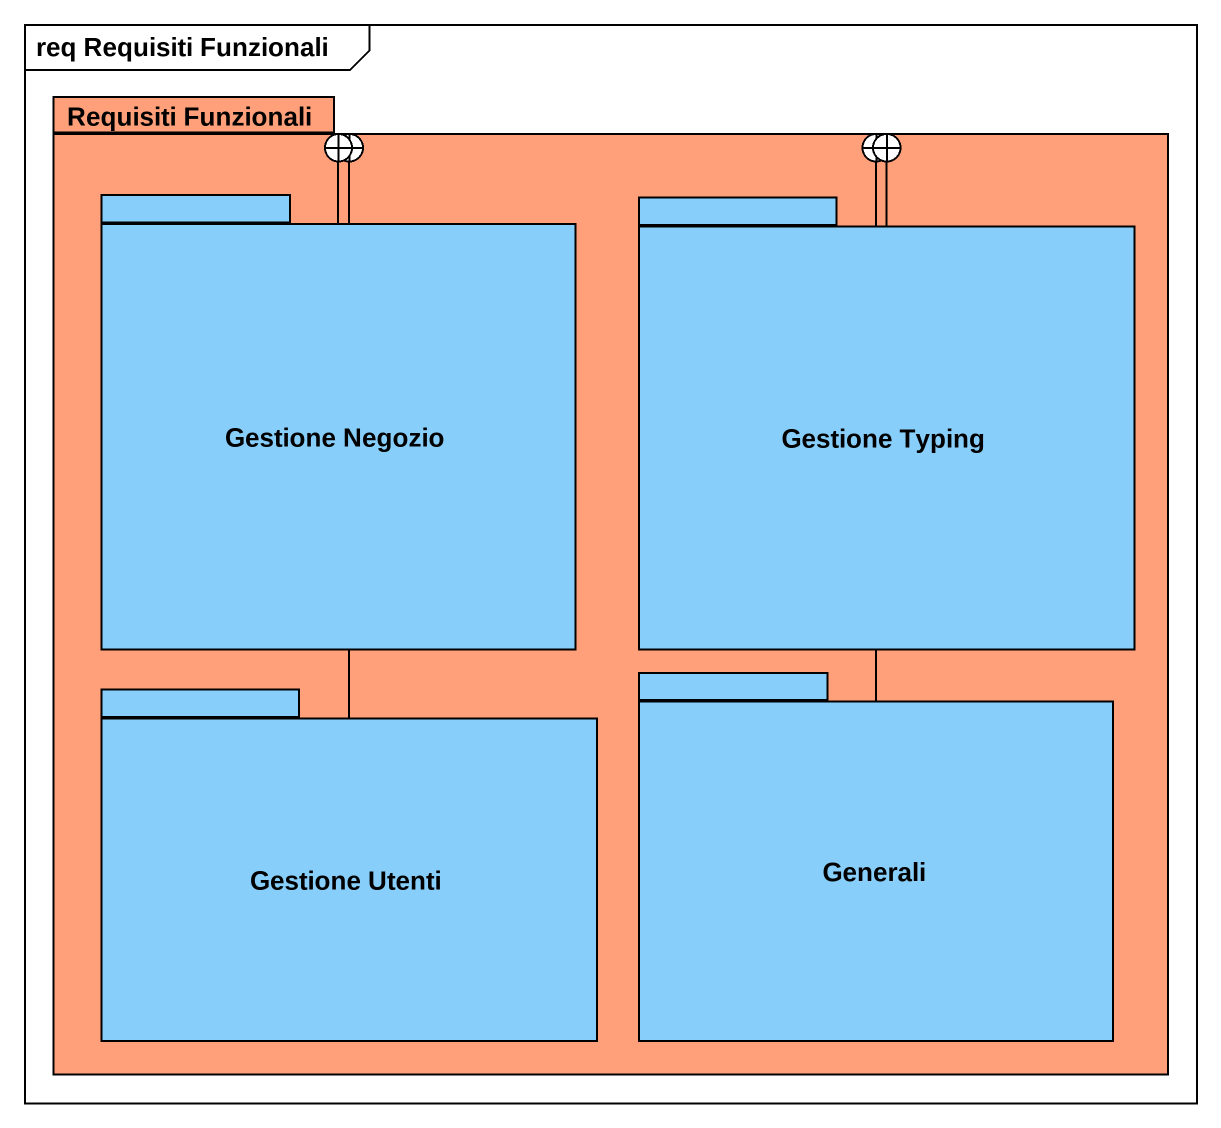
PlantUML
@startuml
mainframe req Requisiti Funzionali
package "Requisiti Funzionali" as Requisiti_Funzionali #FFA07A {
  package "Gestione Negozio" as Gestione_Negozio #87CEFA {
  }
  package "Gestione Typing" as Gestione_Typing #87CEFA {
  }
  package "Gestione Utenti" as Gestione_Utenti #87CEFA {
  }
  package Generali #87CEFA {
  }
}
Gestione_Negozio -right-+ Requisiti_Funzionali
Gestione_Typing -left-+ Requisiti_Funzionali
Gestione_Utenti -up-+ Requisiti_Funzionali
Generali -up-+ Requisiti_Funzionali
@enduml
